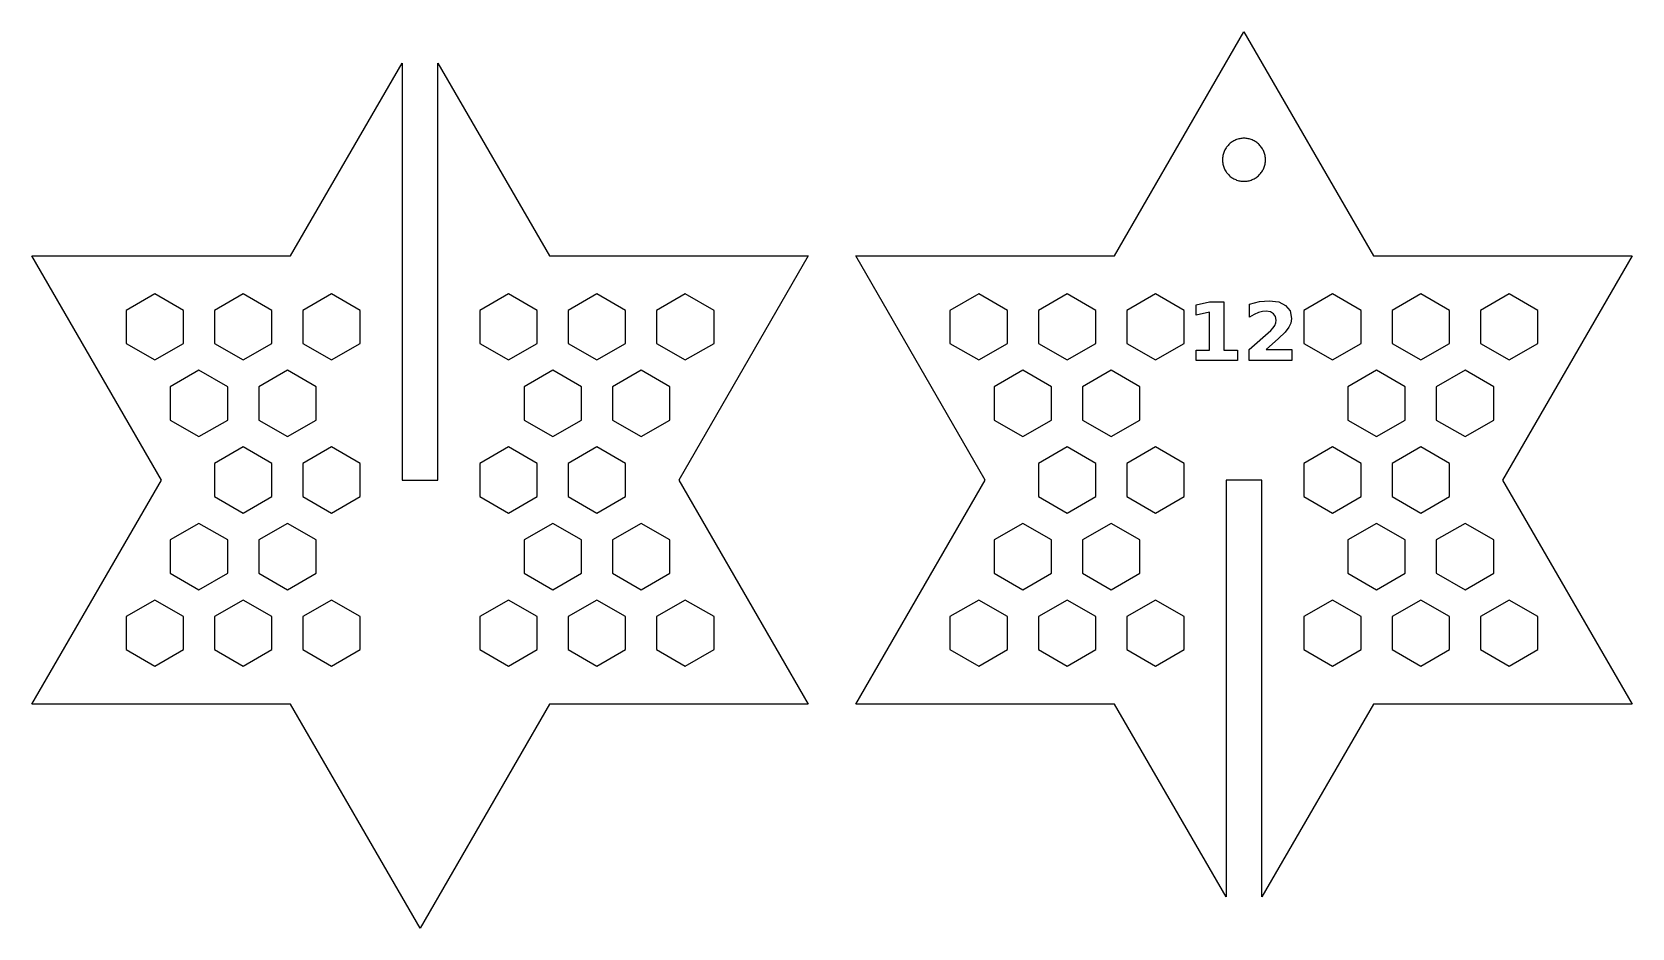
# Model space of a CAD drawing. Header units: millimetres. Extents: x -32 to 101, y -38 to 38.
import ezdxf

# ---------------------------------------------------------------- set-up
doc = ezdxf.new("R2010")
doc.units = ezdxf.units.MM
doc.layers.add('CUT', color=1, linetype='Continuous')
doc.layers.add('ENGRAVE', color=7, linetype='Continuous')

msp = doc.modelspace()

# ---------------------------------------------------------------- linework, layer by layer
at = {"layer": 'CUT'}
for points in [[(47.3, 0), (36.48, 18.75), (58.12, 18.75), (68.95, 37.5), (79.78, 18.75), (101.43, 18.75), (90.6, 0), (101.43, -18.75), (79.78, -18.75), (70.45, -34.9), (70.45, 0), (67.45, 0), (67.45, -34.9), (58.12, -18.75), (36.48, -18.75), (47.3, 0)], [(-32.48, -18.75), (-21.65, 0), (-32.48, 18.75), (-10.83, 18.75), (-1.5, 34.9), (-1.5, 0), (1.5, 0), (1.5, 34.9), (10.83, 18.75), (32.48, 18.75), (21.65, 0), (32.48, -18.75), (10.83, -18.75), (0, -37.5), (-10.83, -18.75), (-32.48, -18.75)], [(70.75, 26.89), (70.74, 26.98), (70.73, 27.06), (70.72, 27.15), (70.7, 27.24), (70.67, 27.32), (70.64, 27.41), (70.61, 27.49), (70.58, 27.57), (70.54, 27.65), (70.49, 27.73), (70.45, 27.8), (70.4, 27.87), (70.34, 27.94), (70.28, 28.01), (70.22, 28.07), (70.16, 28.13), (70.09, 28.19), (70.02, 28.25), (69.95, 28.3), (69.88, 28.34), (69.8, 28.39), (69.72, 28.43), (69.64, 28.46), (69.56, 28.49), (69.47, 28.52), (69.39, 28.55), (69.3, 28.57), (69.21, 28.58), (69.13, 28.59), (69.04, 28.6), (68.95, 28.6), (68.86, 28.6), (68.77, 28.59), (68.69, 28.58), (68.6, 28.57), (68.51, 28.55), (68.43, 28.52), (68.34, 28.49), (68.26, 28.46), (68.18, 28.43), (68.1, 28.39), (68.02, 28.34), (67.95, 28.3), (67.88, 28.25), (67.81, 28.19), (67.74, 28.13), (67.68, 28.07), (67.62, 28.01), (67.56, 27.94), (67.5, 27.87), (67.45, 27.8), (67.41, 27.73), (67.36, 27.65), (67.32, 27.57), (67.29, 27.49), (67.26, 27.41), (67.23, 27.32), (67.2, 27.24), (67.18, 27.15), (67.17, 27.06), (67.16, 26.98), (67.15, 26.89), (67.15, 26.8), (67.15, 26.71), (67.16, 26.62), (67.17, 26.54), (67.18, 26.45), (67.2, 26.36), (67.23, 26.28), (67.26, 26.19), (67.29, 26.11), (67.32, 26.03), (67.36, 25.95), (67.41, 25.87), (67.45, 25.8), (67.5, 25.73), (67.56, 25.66), (67.62, 25.59), (67.68, 25.53), (67.74, 25.47), (67.81, 25.41), (67.88, 25.35), (67.95, 25.3), (68.02, 25.26), (68.1, 25.21), (68.18, 25.17), (68.26, 25.14), (68.34, 25.11), (68.43, 25.08), (68.51, 25.05), (68.6, 25.03), (68.69, 25.02), (68.77, 25.01), (68.86, 25), (68.95, 25), (69.04, 25), (69.13, 25.01), (69.21, 25.02), (69.3, 25.03), (69.39, 25.05), (69.47, 25.08), (69.56, 25.11), (69.64, 25.14), (69.72, 25.17), (69.8, 25.21), (69.88, 25.26), (69.95, 25.3), (70.02, 25.35), (70.09, 25.41), (70.16, 25.47), (70.22, 25.53), (70.28, 25.59), (70.34, 25.66), (70.4, 25.73), (70.45, 25.8), (70.49, 25.87), (70.54, 25.95), (70.58, 26.03), (70.61, 26.11), (70.64, 26.19), (70.67, 26.28), (70.7, 26.36), (70.72, 26.45), (70.73, 26.54), (70.74, 26.62), (70.75, 26.71), (70.75, 26.8), (70.75, 26.89)], [(-22.2, 15.59), (-24.6, 14.2), (-24.6, 11.43), (-22.2, 10.05), (-19.8, 11.43), (-19.8, 14.2), (-22.2, 15.59)], [(-17.2, 14.2), (-17.2, 11.43), (-14.8, 10.05), (-12.4, 11.43), (-12.4, 14.2), (-14.8, 15.59), (-17.2, 14.2)], [(-7.4, 15.59), (-9.8, 14.2), (-9.8, 11.43), (-7.4, 10.05), (-5, 11.43), (-5, 12.82), (-5, 14.2), (-7.4, 15.59)], [(5, 14.2), (5, 11.43), (7.4, 10.05), (9.8, 11.43), (9.8, 14.2), (7.4, 15.59), (5, 14.2)], [(14.8, 15.59), (12.4, 14.2), (12.4, 11.43), (14.8, 10.05), (17.2, 11.43), (17.2, 14.2), (14.8, 15.59)], [(22.2, 15.59), (19.8, 14.2), (19.8, 11.43), (22.2, 10.05), (24.6, 11.43), (24.6, 14.2), (22.2, 15.59)], [(44.35, 14.2), (44.35, 11.43), (46.75, 10.05), (49.15, 11.43), (49.15, 14.2), (46.75, 15.59), (44.35, 14.2)], [(51.75, 11.43), (54.15, 10.05), (56.55, 11.43), (56.55, 14.2), (54.15, 15.59), (51.75, 14.2), (51.75, 11.43)], [(59.15, 14.2), (59.15, 11.43), (61.55, 10.05), (63.95, 11.43), (63.95, 12.82), (63.95, 14.2), (61.55, 15.59), (59.15, 14.2)], [(73.95, 11.43), (76.35, 10.05), (78.75, 11.43), (78.75, 14.2), (76.35, 15.59), (73.95, 14.2), (73.95, 11.43)], [(81.35, 14.2), (81.35, 11.43), (83.75, 10.05), (86.15, 11.43), (86.15, 14.2), (83.75, 15.59), (81.35, 14.2)], [(88.75, 14.2), (88.75, 11.43), (91.15, 10.05), (93.55, 11.43), (93.55, 14.2), (91.15, 15.59), (88.75, 14.2)], [(-18.5, 9.18), (-20.9, 7.79), (-20.9, 5.02), (-18.5, 3.64), (-16.1, 5.02), (-16.1, 7.79), (-18.5, 9.18)], [(-11.1, 9.18), (-13.5, 7.79), (-13.5, 5.02), (-11.1, 3.64), (-8.7, 5.02), (-8.7, 7.79), (-11.1, 9.18)], [(11.1, 9.18), (8.7, 7.79), (8.7, 5.02), (11.1, 3.64), (13.5, 5.02), (13.5, 7.79), (11.1, 9.18)], [(18.5, 9.18), (16.1, 7.79), (16.1, 5.02), (18.5, 3.64), (20.9, 5.02), (20.9, 7.79), (18.5, 9.18)], [(48.05, 7.79), (48.05, 5.02), (50.45, 3.64), (52.85, 5.02), (52.85, 7.79), (50.45, 9.18), (48.05, 7.79)], [(55.45, 7.79), (55.45, 5.02), (57.85, 3.64), (60.25, 5.02), (60.25, 7.79), (57.85, 9.18), (55.45, 7.79)], [(77.65, 7.79), (77.65, 5.02), (80.05, 3.64), (82.45, 5.02), (82.45, 7.79), (80.05, 9.18), (77.65, 7.79)], [(85.05, 7.79), (85.05, 5.02), (87.45, 3.64), (89.85, 5.02), (89.85, 7.79), (87.45, 9.18), (85.05, 7.79)], [(-17.2, 1.39), (-17.2, -1.39), (-14.8, -2.77), (-12.4, -1.39), (-12.4, 1.39), (-14.8, 2.77), (-17.2, 1.39)], [(-7.4, 2.77), (-9.8, 1.39), (-9.8, -1.39), (-7.4, -2.77), (-5, -1.39), (-5, 0), (-5, 1.39), (-7.4, 2.77)], [(7.4, 2.77), (5, 1.39), (5, -1.39), (7.4, -2.77), (9.8, -1.39), (9.8, 1.39), (7.4, 2.77)], [(12.4, 1.39), (12.4, -1.39), (14.8, -2.77), (17.2, -1.39), (17.2, 1.39), (14.8, 2.77), (12.4, 1.39)], [(51.75, -1.39), (54.15, -2.77), (56.55, -1.39), (56.55, 1.39), (54.15, 2.77), (51.75, 1.39), (51.75, -1.39)], [(59.15, 1.39), (59.15, -1.39), (61.55, -2.77), (63.95, -1.39), (63.95, 0), (63.95, 1.39), (61.55, 2.77), (59.15, 1.39)], [(73.95, 1.39), (73.95, -1.39), (76.35, -2.77), (78.75, -1.39), (78.75, 1.39), (76.35, 2.77), (73.95, 1.39)], [(81.35, -1.39), (83.75, -2.77), (86.15, -1.39), (86.15, 1.39), (83.75, 2.77), (81.35, 1.39), (81.35, -1.39)], [(-18.5, -3.64), (-20.9, -5.02), (-20.9, -7.79), (-18.5, -9.18), (-16.1, -7.79), (-16.1, -5.02), (-18.5, -3.64)], [(-13.5, -5.02), (-13.5, -7.79), (-11.1, -9.18), (-8.7, -7.79), (-8.7, -5.02), (-11.1, -3.64), (-13.5, -5.02)], [(8.7, -5.02), (8.7, -7.79), (11.1, -9.18), (13.5, -7.79), (13.5, -5.02), (11.1, -3.64), (8.7, -5.02)], [(18.5, -3.64), (16.1, -5.02), (16.1, -7.79), (18.5, -9.18), (20.9, -7.79), (20.9, -5.02), (18.5, -3.64)], [(48.05, -5.02), (48.05, -7.79), (50.45, -9.18), (52.85, -7.79), (52.85, -5.02), (50.45, -3.64), (48.05, -5.02)], [(55.45, -7.79), (57.85, -9.18), (60.25, -7.79), (60.25, -5.02), (57.85, -3.64), (55.45, -5.02), (55.45, -7.79)], [(77.65, -7.79), (80.05, -9.18), (82.45, -7.79), (82.45, -5.02), (80.05, -3.64), (77.65, -5.02), (77.65, -7.79)], [(85.05, -5.02), (85.05, -7.79), (87.45, -9.18), (89.85, -7.79), (89.85, -5.02), (87.45, -3.64), (85.05, -5.02)], [(-22.2, -10.05), (-24.6, -11.43), (-24.6, -14.2), (-22.2, -15.59), (-19.8, -14.2), (-19.8, -11.43), (-22.2, -10.05)], [(-17.2, -11.43), (-17.2, -14.2), (-14.8, -15.59), (-12.4, -14.2), (-12.4, -11.43), (-14.8, -10.05), (-17.2, -11.43)], [(-7.4, -10.05), (-9.8, -11.43), (-9.8, -14.2), (-7.4, -15.59), (-5, -14.2), (-5, -12.82), (-5, -11.43), (-7.4, -10.05)], [(5, -11.43), (5, -14.2), (7.4, -15.59), (9.8, -14.2), (9.8, -11.43), (7.4, -10.05), (5, -11.43)], [(14.8, -10.05), (12.4, -11.43), (12.4, -14.2), (14.8, -15.59), (17.2, -14.2), (17.2, -11.43), (14.8, -10.05)], [(22.2, -10.05), (19.8, -11.43), (19.8, -14.2), (22.2, -15.59), (24.6, -14.2), (24.6, -11.43), (22.2, -10.05)], [(44.35, -11.43), (44.35, -14.2), (46.75, -15.59), (49.15, -14.2), (49.15, -11.43), (46.75, -10.05), (44.35, -11.43)], [(51.75, -14.2), (54.15, -15.59), (56.55, -14.2), (56.55, -11.43), (54.15, -10.05), (51.75, -11.43), (51.75, -14.2)], [(59.15, -11.43), (59.15, -14.2), (61.55, -15.59), (63.95, -14.2), (63.95, -12.82), (63.95, -11.43), (61.55, -10.05), (59.15, -11.43)], [(73.95, -14.2), (76.35, -15.59), (78.75, -14.2), (78.75, -11.43), (76.35, -10.05), (73.95, -11.43), (73.95, -14.2)], [(81.35, -11.43), (81.35, -14.2), (83.75, -15.59), (86.15, -14.2), (86.15, -11.43), (83.75, -10.05), (81.35, -11.43)], [(88.75, -11.43), (88.75, -14.2), (91.15, -15.59), (93.55, -14.2), (93.55, -11.43), (91.15, -10.05), (88.75, -11.43)]]:
    msp.add_lwpolyline(points, close=True, dxfattribs=at)
at = {"layer": 'ENGRAVE'}
for points in [[(64.96, 10.87), (66.08, 10.87), (66.08, 14.05), (64.94, 13.81), (64.94, 14.67), (66.08, 14.91), (67.28, 14.91), (67.28, 10.87), (68.4, 10.87), (68.4, 10), (64.96, 10), (64.96, 10.87)], [(72.96, 10.93), (72.96, 10), (69.4, 10), (69.4, 10.93), (71.19, 12.51), (71.4, 12.73), (71.54, 12.94), (71.63, 13.15), (71.66, 13.37), (71.6, 13.68), (71.43, 13.92), (71.16, 14.08), (70.81, 14.13), (70.5, 14.1), (70.16, 14.01), (69.8, 13.85), (69.41, 13.63), (69.41, 14.71), (69.83, 14.83), (70.25, 14.93), (70.67, 14.98), (71.07, 15), (71.86, 14.9), (72.44, 14.61), (72.81, 14.15), (72.93, 13.53), (72.88, 13.14), (72.72, 12.78), (72.4, 12.38), (71.85, 11.85), (70.8, 10.93), (72.96, 10.93)]]:
    msp.add_lwpolyline(points, close=True, dxfattribs=at)

doc.saveas('drawing.dxf')
